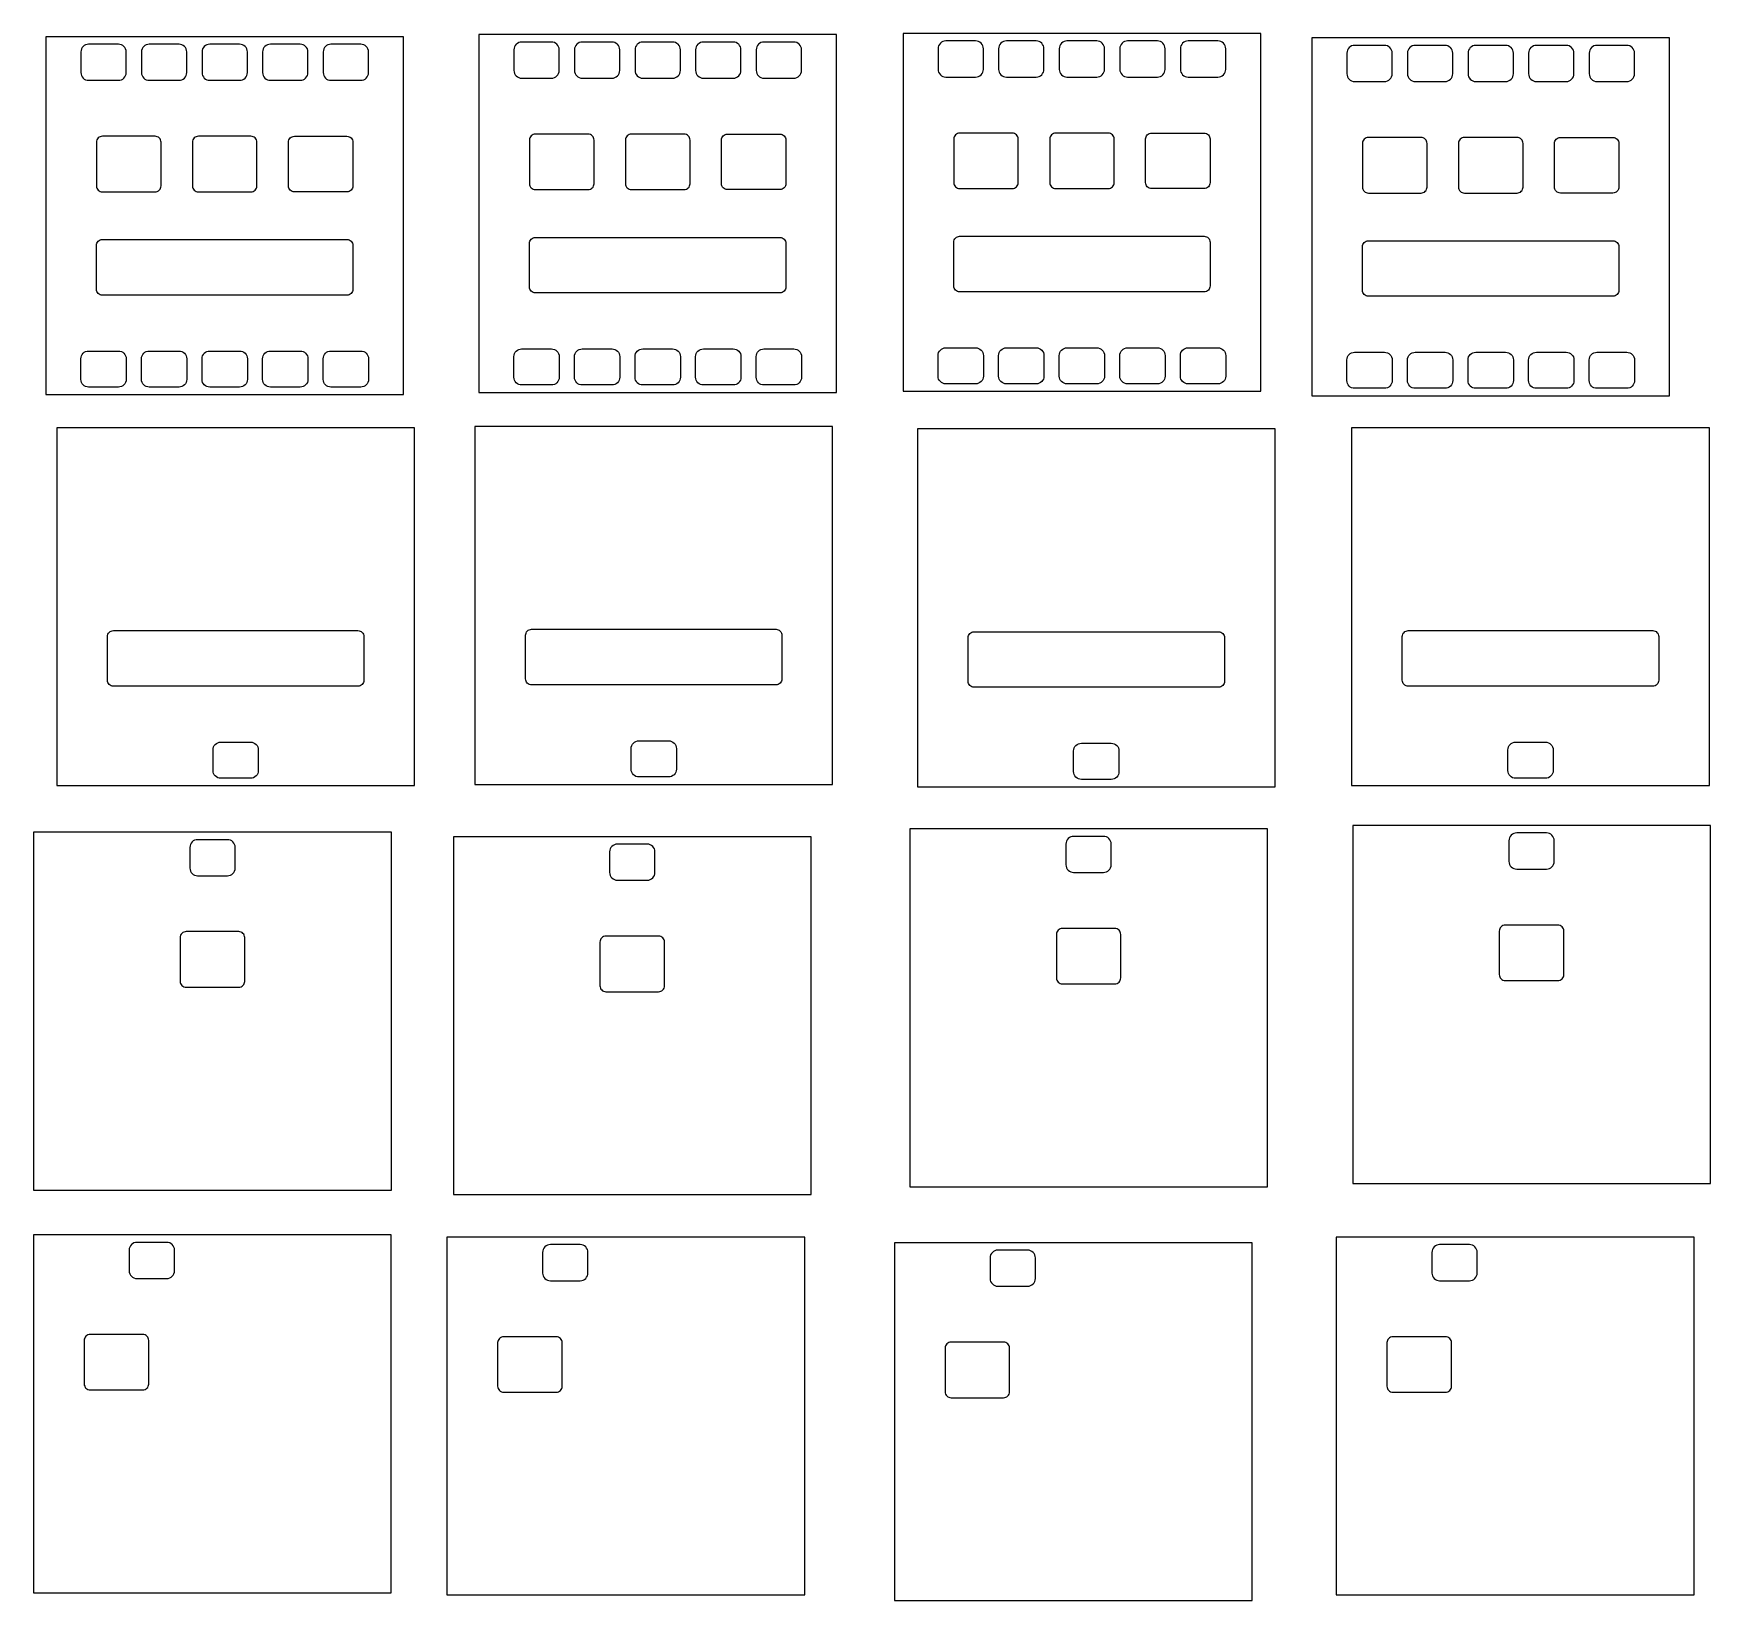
# Model space of a CAD drawing. Header units: millimetres. Extents: x -16 to 125, y -84 to 48.
import ezdxf

# ---------------------------------------------------------------- set-up
doc = ezdxf.new("R2010")
doc.units = ezdxf.units.MM
for name, color, linetype in [('glass_extents', 7, 'Continuous'), ('lightmask_large_lower', 2, 'Continuous'), ('lightmask_small_upper', 2, 'Continuous'), ('lightmask_top_con_holes', 2, 'Continuous')]:
    doc.layers.add(name, color=color, linetype=linetype)

msp = doc.modelspace()

# ---------------------------------------------------------------- linework, layer by layer
at = {"layer": 'glass_extents'}
for points in [[(57.07, 17.85), (87.07, 17.85), (87.07, 47.85), (57.07, 47.85)], [(-14.81, 17.58), (15.19, 17.58), (15.19, 47.58), (-14.81, 47.58)], [(21.5, 17.76), (51.5, 17.76), (51.5, 47.76), (21.5, 47.76)], [(91.35, 17.48), (121.35, 17.48), (121.35, 47.48), (91.35, 47.48)], [(-13.89, -15.22), (16.11, -15.22), (16.11, 14.78), (-13.89, 14.78)], [(21.17, -15.11), (51.17, -15.11), (51.17, 14.89), (21.17, 14.89)], [(58.28, -15.31), (88.28, -15.31), (88.28, 14.69), (58.28, 14.69)], [(94.69, -15.22), (124.69, -15.22), (124.69, 14.78), (94.69, 14.78)], [(-15.83, -49.13), (14.17, -49.13), (14.17, -19.13), (-15.83, -19.13)], [(19.37, -49.5), (49.37, -49.5), (49.37, -19.5), (19.37, -19.5)], [(57.63, -48.85), (87.63, -48.85), (87.63, -18.85), (57.63, -18.85)], [(94.78, -48.57), (124.78, -48.57), (124.78, -18.57), (94.78, -18.57)], [(-15.84, -82.9), (14.16, -82.9), (14.16, -52.9), (-15.84, -52.9)], [(18.83, -83.09), (48.83, -83.09), (48.83, -53.09), (18.83, -53.09)], [(93.4, -83.09), (123.4, -83.09), (123.4, -53.09), (93.4, -53.09)], [(56.35, -83.55), (86.35, -83.55), (86.35, -53.55), (56.35, -53.55)]]:
    msp.add_lwpolyline(points, close=True, dxfattribs=at)
at = {"layer": 'lightmask_large_lower'}
for points in [[(-10.56, 26.41), (-10.56, 30.08, -0.414214), (-10.06, 30.58), (10.44, 30.58, -0.414214), (10.94, 30.08), (10.94, 26.41, -0.414214), (10.44, 25.91), (-10.06, 25.91, -0.414214)], [(25.75, 26.6), (25.75, 30.26, -0.414214), (26.25, 30.76), (46.75, 30.76, -0.414214), (47.25, 30.26), (47.25, 26.6, -0.414214), (46.75, 26.1), (26.25, 26.1, -0.414214)], [(61.32, 26.69), (61.32, 30.35, -0.414214), (61.82, 30.85), (82.32, 30.85, -0.414214), (82.82, 30.35), (82.82, 26.69, -0.414214), (82.32, 26.19), (61.82, 26.19, -0.414214)], [(95.6, 26.32), (95.6, 29.98, -0.414214), (96.1, 30.48), (116.6, 30.48, -0.414214), (117.1, 29.98), (117.1, 26.32, -0.414214), (116.6, 25.82), (96.1, 25.82, -0.414214)], [(-9.64, -6.38), (-9.64, -2.72, -0.414214), (-9.14, -2.22), (11.36, -2.22, -0.414214), (11.86, -2.72), (11.86, -6.38, -0.414214), (11.36, -6.88), (-9.14, -6.88, -0.414214)], [(25.42, -6.27), (25.42, -2.61, -0.414214), (25.92, -2.11), (46.42, -2.11, -0.414214), (46.92, -2.61), (46.92, -6.27, -0.414214), (46.42, -6.77), (25.92, -6.77, -0.414214)], [(62.53, -6.47), (62.53, -2.81, -0.414214), (63.03, -2.31), (83.53, -2.31, -0.414214), (84.03, -2.81), (84.03, -6.47, -0.414214), (83.53, -6.97), (63.03, -6.97, -0.414214)], [(98.94, -6.38), (98.94, -2.72, -0.414214), (99.44, -2.22), (119.94, -2.22, -0.414214), (120.44, -2.72), (120.44, -6.38, -0.414214), (119.94, -6.88), (99.44, -6.88, -0.414214)]]:
    msp.add_lwpolyline(points, format="xyb", close=True, dxfattribs=at)
at = {"layer": 'lightmask_small_upper'}
for points in [[(31.16, 35.26), (31.16, 38.92, 0.414214), (30.66, 39.42), (26.25, 39.42, 0.414214), (25.75, 38.92), (25.75, 35.26, 0.414214), (26.25, 34.76), (30.66, 34.76, 0.414214)], [(39.21, 35.26), (39.21, 38.92, 0.414214), (38.71, 39.42), (34.3, 39.42, 0.414214), (33.8, 38.92), (33.8, 35.26, 0.414214), (34.3, 34.76), (38.71, 34.76, 0.414214)], [(41.84, 35.26), (41.84, 38.92, -0.414214), (42.34, 39.42), (46.75, 39.42, -0.414214), (47.25, 38.92), (47.25, 35.26, -0.414214), (46.75, 34.76), (42.34, 34.76, -0.414214)], [(66.73, 35.35), (66.73, 39.01, 0.414214), (66.23, 39.51), (61.82, 39.51, 0.414214), (61.32, 39.01), (61.32, 35.35, 0.414214), (61.82, 34.85), (66.23, 34.85, 0.414214)], [(74.78, 35.35), (74.78, 39.01, 0.414214), (74.28, 39.51), (69.87, 39.51, 0.414214), (69.37, 39.01), (69.37, 35.35, 0.414214), (69.87, 34.85), (74.28, 34.85, 0.414214)], [(77.41, 35.35), (77.41, 39.01, -0.414214), (77.91, 39.51), (82.32, 39.51, -0.414214), (82.82, 39.01), (82.82, 35.35, -0.414214), (82.32, 34.85), (77.91, 34.85, -0.414214)], [(-5.15, 35.08), (-5.15, 38.74, 0.414214), (-5.65, 39.24), (-10.06, 39.24, 0.414214), (-10.56, 38.74), (-10.56, 35.08, 0.414214), (-10.06, 34.58), (-5.65, 34.58, 0.414214)], [(2.89, 35.08), (2.89, 38.74, 0.414214), (2.39, 39.24), (-2.02, 39.24, 0.414214), (-2.52, 38.74), (-2.52, 35.08, 0.414214), (-2.02, 34.58), (2.39, 34.58, 0.414214)], [(5.53, 35.08), (5.53, 38.74, -0.414214), (6.03, 39.24), (10.44, 39.24, -0.414214), (10.94, 38.74), (10.94, 35.08, -0.414214), (10.44, 34.58), (6.03, 34.58, -0.414214)], [(101.01, 34.98), (101.01, 38.64, 0.414214), (100.51, 39.14), (96.1, 39.14, 0.414214), (95.6, 38.64), (95.6, 34.98, 0.414214), (96.1, 34.48), (100.51, 34.48, 0.414214)], [(109.06, 34.98), (109.06, 38.64, 0.414214), (108.56, 39.14), (104.15, 39.14, 0.414214), (103.65, 38.64), (103.65, 34.98, 0.414214), (104.15, 34.48), (108.56, 34.48, 0.414214)], [(111.69, 34.98), (111.69, 38.64, -0.414214), (112.19, 39.14), (116.6, 39.14, -0.414214), (117.1, 38.64), (117.1, 34.98, -0.414214), (116.6, 34.48), (112.19, 34.48, -0.414214)], [(1.87, -31.63), (1.87, -27.96, 0.414214), (1.37, -27.46), (-3.04, -27.46, 0.414214), (-3.54, -27.96), (-3.54, -31.63, 0.414214), (-3.04, -32.13), (1.37, -32.13, 0.414214)], [(37.07, -32), (37.07, -28.34, 0.414214), (36.57, -27.84), (32.16, -27.84, 0.414214), (31.66, -28.34), (31.66, -32, 0.414214), (32.16, -32.5), (36.57, -32.5, 0.414214)], [(75.33, -31.35), (75.33, -27.69, 0.414214), (74.83, -27.19), (70.43, -27.19, 0.414214), (69.93, -27.69), (69.93, -31.35, 0.414214), (70.43, -31.85), (74.83, -31.85, 0.414214)], [(112.48, -31.07), (112.48, -27.41, 0.414214), (111.98, -26.91), (107.57, -26.91, 0.414214), (107.07, -27.41), (107.07, -31.07, 0.414214), (107.57, -31.57), (111.98, -31.57, 0.414214)], [(-6.18, -65.4), (-6.18, -61.74, 0.414214), (-6.68, -61.24), (-11.09, -61.24, 0.414214), (-11.59, -61.74), (-11.59, -65.4, 0.414214), (-11.09, -65.9), (-6.68, -65.9, 0.414214)], [(28.49, -65.59), (28.49, -61.93, 0.414214), (27.99, -61.43), (23.58, -61.43, 0.414214), (23.08, -61.93), (23.08, -65.59, 0.414214), (23.58, -66.09), (27.99, -66.09, 0.414214)], [(103.06, -65.59), (103.06, -61.93, 0.414214), (102.56, -61.43), (98.15, -61.43, 0.414214), (97.65, -61.93), (97.65, -65.59, 0.414214), (98.15, -66.09), (102.56, -66.09, 0.414214)], [(66.01, -66.05), (66.01, -62.39, 0.414214), (65.51, -61.89), (61.1, -61.89, 0.414214), (60.6, -62.39), (60.6, -66.05, 0.414214), (61.1, -66.55), (65.51, -66.55, 0.414214)]]:
    msp.add_lwpolyline(points, format="xyb", close=True, dxfattribs=at)
at = {"layer": 'lightmask_top_con_holes'}
for points in [[(-11.87, 46.31), (-11.87, 44.58, 0.414214), (-11.22, 43.93), (-8.72, 43.93, 0.414214), (-8.07, 44.58), (-8.07, 46.31, 0.414214), (-8.72, 46.96), (-11.22, 46.96, 0.414214)], [(-6.79, 46.31), (-6.79, 44.58, 0.414214), (-6.14, 43.93), (-3.64, 43.93, 0.414214), (-2.99, 44.58), (-2.99, 46.31, 0.414214), (-3.64, 46.96), (-6.14, 46.96, 0.414214)], [(-1.71, 46.31), (-1.71, 44.58, 0.414214), (-1.06, 43.93), (1.44, 43.93, 0.414214), (2.09, 44.58), (2.09, 46.31, 0.414214), (1.44, 46.96), (-1.06, 46.96, 0.414214)], [(3.37, 46.31), (3.37, 44.58, 0.414214), (4.02, 43.93), (6.52, 43.93, 0.414214), (7.17, 44.58), (7.17, 46.31, 0.414214), (6.52, 46.96), (4.02, 46.96, 0.414214)], [(8.45, 46.31), (8.45, 44.58, 0.414214), (9.1, 43.93), (11.6, 43.93, 0.414214), (12.25, 44.58), (12.25, 46.31, 0.414214), (11.6, 46.96), (9.1, 46.96, 0.414214)], [(24.44, 46.49), (24.44, 44.76, 0.414214), (25.09, 44.11), (27.59, 44.11, 0.414214), (28.24, 44.76), (28.24, 46.49, 0.414214), (27.59, 47.14), (25.09, 47.14, 0.414214)], [(29.52, 46.49), (29.52, 44.76, 0.414214), (30.17, 44.11), (32.67, 44.11, 0.414214), (33.32, 44.76), (33.32, 46.49, 0.414214), (32.67, 47.14), (30.17, 47.14, 0.414214)], [(34.6, 46.49), (34.6, 44.76, 0.414214), (35.25, 44.11), (37.75, 44.11, 0.414214), (38.4, 44.76), (38.4, 46.49, 0.414214), (37.75, 47.14), (35.25, 47.14, 0.414214)], [(39.68, 46.49), (39.68, 44.76, 0.414214), (40.33, 44.11), (42.83, 44.11, 0.414214), (43.48, 44.76), (43.48, 46.49, 0.414214), (42.83, 47.14), (40.33, 47.14, 0.414214)], [(44.76, 46.49), (44.76, 44.76, 0.414214), (45.41, 44.11), (47.91, 44.11, 0.414214), (48.56, 44.76), (48.56, 46.49, 0.414214), (47.91, 47.14), (45.41, 47.14, 0.414214)], [(60.01, 46.58), (60.01, 44.85, 0.414214), (60.66, 44.2), (63.16, 44.2, 0.414214), (63.81, 44.85), (63.81, 46.58, 0.414214), (63.16, 47.23), (60.66, 47.23, 0.414214)], [(65.09, 46.58), (65.09, 44.85, 0.414214), (65.74, 44.2), (68.24, 44.2, 0.414214), (68.89, 44.85), (68.89, 46.58, 0.414214), (68.24, 47.23), (65.74, 47.23, 0.414214)], [(70.17, 46.58), (70.17, 44.85, 0.414214), (70.82, 44.2), (73.32, 44.2, 0.414214), (73.97, 44.85), (73.97, 46.58, 0.414214), (73.32, 47.23), (70.82, 47.23, 0.414214)], [(75.25, 46.58), (75.25, 44.85, 0.414214), (75.9, 44.2), (78.4, 44.2, 0.414214), (79.05, 44.85), (79.05, 46.58, 0.414214), (78.4, 47.23), (75.9, 47.23, 0.414214)], [(80.33, 46.58), (80.33, 44.85, 0.414214), (80.98, 44.2), (83.48, 44.2, 0.414214), (84.13, 44.85), (84.13, 46.58, 0.414214), (83.48, 47.23), (80.98, 47.23, 0.414214)], [(94.29, 46.21), (94.29, 44.48, 0.414214), (94.94, 43.83), (97.44, 43.83, 0.414214), (98.09, 44.48), (98.09, 46.21, 0.414214), (97.44, 46.86), (94.94, 46.86, 0.414214)], [(99.37, 46.21), (99.37, 44.48, 0.414214), (100.02, 43.83), (102.52, 43.83, 0.414214), (103.17, 44.48), (103.17, 46.21, 0.414214), (102.52, 46.86), (100.02, 46.86, 0.414214)], [(104.45, 46.21), (104.45, 44.48, 0.414214), (105.1, 43.83), (107.6, 43.83, 0.414214), (108.25, 44.48), (108.25, 46.21, 0.414214), (107.6, 46.86), (105.1, 46.86, 0.414214)], [(109.53, 46.21), (109.53, 44.48, 0.414214), (110.18, 43.83), (112.68, 43.83, 0.414214), (113.33, 44.48), (113.33, 46.21, 0.414214), (112.68, 46.86), (110.18, 46.86, 0.414214)], [(114.61, 46.21), (114.61, 44.48, 0.414214), (115.26, 43.83), (117.76, 43.83, 0.414214), (118.41, 44.48), (118.41, 46.21, 0.414214), (117.76, 46.86), (115.26, 46.86, 0.414214)], [(-11.87, 18.85), (-11.87, 20.58, -0.414214), (-11.22, 21.23), (-8.72, 21.23, -0.414214), (-8.07, 20.58), (-8.07, 18.85, -0.414214), (-8.72, 18.2), (-11.22, 18.2, -0.414214)], [(-6.79, 18.85), (-6.79, 20.58, -0.414214), (-6.14, 21.23), (-3.64, 21.23, -0.414214), (-2.99, 20.58), (-2.99, 18.85, -0.414214), (-3.64, 18.2), (-6.14, 18.2, -0.414214)], [(-1.71, 18.85), (-1.71, 20.58, -0.414214), (-1.06, 21.23), (1.44, 21.23, -0.414214), (2.09, 20.58), (2.09, 18.85, -0.414214), (1.44, 18.2), (-1.06, 18.2, -0.414214)], [(3.37, 18.85), (3.37, 20.58, -0.414214), (4.02, 21.23), (6.52, 21.23, -0.414214), (7.17, 20.58), (7.17, 18.85, -0.414214), (6.52, 18.2), (4.02, 18.2, -0.414214)], [(8.45, 18.85), (8.45, 20.58, -0.414214), (9.1, 21.23), (11.6, 21.23, -0.414214), (12.25, 20.58), (12.25, 18.85, -0.414214), (11.6, 18.2), (9.1, 18.2, -0.414214)], [(24.44, 19.03), (24.44, 20.76, -0.414214), (25.09, 21.41), (27.59, 21.41, -0.414214), (28.24, 20.76), (28.24, 19.03, -0.414214), (27.59, 18.38), (25.09, 18.38, -0.414214)], [(29.52, 19.03), (29.52, 20.76, -0.414214), (30.17, 21.41), (32.67, 21.41, -0.414214), (33.32, 20.76), (33.32, 19.03, -0.414214), (32.67, 18.38), (30.17, 18.38, -0.414214)], [(34.6, 19.03), (34.6, 20.76, -0.414214), (35.25, 21.41), (37.75, 21.41, -0.414214), (38.4, 20.76), (38.4, 19.03, -0.414214), (37.75, 18.38), (35.25, 18.38, -0.414214)], [(39.68, 19.03), (39.68, 20.76, -0.414214), (40.33, 21.41), (42.83, 21.41, -0.414214), (43.48, 20.76), (43.48, 19.03, -0.414214), (42.83, 18.38), (40.33, 18.38, -0.414214)], [(44.76, 19.03), (44.76, 20.76, -0.414214), (45.41, 21.41), (47.91, 21.41, -0.414214), (48.56, 20.76), (48.56, 19.03, -0.414214), (47.91, 18.38), (45.41, 18.38, -0.414214)], [(60.01, 19.12), (60.01, 20.85, -0.414214), (60.66, 21.5), (63.16, 21.5, -0.414214), (63.81, 20.85), (63.81, 19.12, -0.414214), (63.16, 18.47), (60.66, 18.47, -0.414214)], [(65.09, 19.12), (65.09, 20.85, -0.414214), (65.74, 21.5), (68.24, 21.5, -0.414214), (68.89, 20.85), (68.89, 19.12, -0.414214), (68.24, 18.47), (65.74, 18.47, -0.414214)], [(70.17, 19.12), (70.17, 20.85, -0.414214), (70.82, 21.5), (73.32, 21.5, -0.414214), (73.97, 20.85), (73.97, 19.12, -0.414214), (73.32, 18.47), (70.82, 18.47, -0.414214)], [(75.25, 19.12), (75.25, 20.85, -0.414214), (75.9, 21.5), (78.4, 21.5, -0.414214), (79.05, 20.85), (79.05, 19.12, -0.414214), (78.4, 18.47), (75.9, 18.47, -0.414214)], [(80.33, 19.12), (80.33, 20.85, -0.414214), (80.98, 21.5), (83.48, 21.5, -0.414214), (84.13, 20.85), (84.13, 19.12, -0.414214), (83.48, 18.47), (80.98, 18.47, -0.414214)], [(94.29, 18.75), (94.29, 20.48, -0.414214), (94.94, 21.13), (97.44, 21.13, -0.414214), (98.09, 20.48), (98.09, 18.75, -0.414214), (97.44, 18.1), (94.94, 18.1, -0.414214)], [(99.37, 18.75), (99.37, 20.48, -0.414214), (100.02, 21.13), (102.52, 21.13, -0.414214), (103.17, 20.48), (103.17, 18.75, -0.414214), (102.52, 18.1), (100.02, 18.1, -0.414214)], [(104.45, 18.75), (104.45, 20.48, -0.414214), (105.1, 21.13), (107.6, 21.13, -0.414214), (108.25, 20.48), (108.25, 18.75, -0.414214), (107.6, 18.1), (105.1, 18.1, -0.414214)], [(109.53, 18.75), (109.53, 20.48, -0.414214), (110.18, 21.13), (112.68, 21.13, -0.414214), (113.33, 20.48), (113.33, 18.75, -0.414214), (112.68, 18.1), (110.18, 18.1, -0.414214)], [(114.61, 18.75), (114.61, 20.48, -0.414214), (115.26, 21.13), (117.76, 21.13, -0.414214), (118.41, 20.48), (118.41, 18.75, -0.414214), (117.76, 18.1), (115.26, 18.1, -0.414214)], [(-0.79, -13.95), (-0.79, -12.22, -0.414214), (-0.14, -11.57), (2.36, -11.57, -0.414214), (3.01, -12.22), (3.01, -13.95, -0.414214), (2.36, -14.6), (-0.14, -14.6, -0.414214)], [(34.27, -13.84), (34.27, -12.11, -0.414214), (34.92, -11.46), (37.42, -11.46, -0.414214), (38.07, -12.11), (38.07, -13.84, -0.414214), (37.42, -14.49), (34.92, -14.49, -0.414214)], [(71.38, -14.04), (71.38, -12.31, -0.414214), (72.03, -11.66), (74.53, -11.66, -0.414214), (75.18, -12.31), (75.18, -14.04, -0.414214), (74.53, -14.69), (72.03, -14.69, -0.414214)], [(107.79, -13.95), (107.79, -12.22, -0.414214), (108.44, -11.57), (110.94, -11.57, -0.414214), (111.59, -12.22), (111.59, -13.95, -0.414214), (110.94, -14.6), (108.44, -14.6, -0.414214)], [(70.73, -20.12), (70.73, -21.85, 0.414214), (71.38, -22.5), (73.88, -22.5, 0.414214), (74.53, -21.85), (74.53, -20.12, 0.414214), (73.88, -19.47), (71.38, -19.47, 0.414214)], [(107.88, -19.84), (107.88, -21.57, 0.414214), (108.53, -22.22), (111.03, -22.22, 0.414214), (111.68, -21.57), (111.68, -19.84, 0.414214), (111.03, -19.19), (108.53, -19.19, 0.414214)], [(-2.73, -20.4), (-2.73, -22.13, 0.414214), (-2.08, -22.78), (0.42, -22.78, 0.414214), (1.07, -22.13), (1.07, -20.4, 0.414214), (0.42, -19.75), (-2.08, -19.75, 0.414214)], [(32.47, -20.77), (32.47, -22.5, 0.414214), (33.12, -23.15), (35.62, -23.15, 0.414214), (36.27, -22.5), (36.27, -20.77, 0.414214), (35.62, -20.12), (33.12, -20.12, 0.414214)], [(-7.82, -54.17), (-7.82, -55.9, 0.414214), (-7.17, -56.55), (-4.67, -56.55, 0.414214), (-4.02, -55.9), (-4.02, -54.17, 0.414214), (-4.67, -53.52), (-7.17, -53.52, 0.414214)], [(26.85, -54.36), (26.85, -56.09, 0.414214), (27.5, -56.74), (30, -56.74, 0.414214), (30.65, -56.09), (30.65, -54.36, 0.414214), (30, -53.71), (27.5, -53.71, 0.414214)], [(64.37, -54.82), (64.37, -56.55, 0.414214), (65.02, -57.2), (67.52, -57.2, 0.414214), (68.17, -56.55), (68.17, -54.82, 0.414214), (67.52, -54.17), (65.02, -54.17, 0.414214)], [(101.42, -54.36), (101.42, -56.09, 0.414214), (102.07, -56.74), (104.57, -56.74, 0.414214), (105.22, -56.09), (105.22, -54.36, 0.414214), (104.57, -53.71), (102.07, -53.71, 0.414214)]]:
    msp.add_lwpolyline(points, format="xyb", close=True, dxfattribs=at)

doc.saveas('drawing.dxf')
